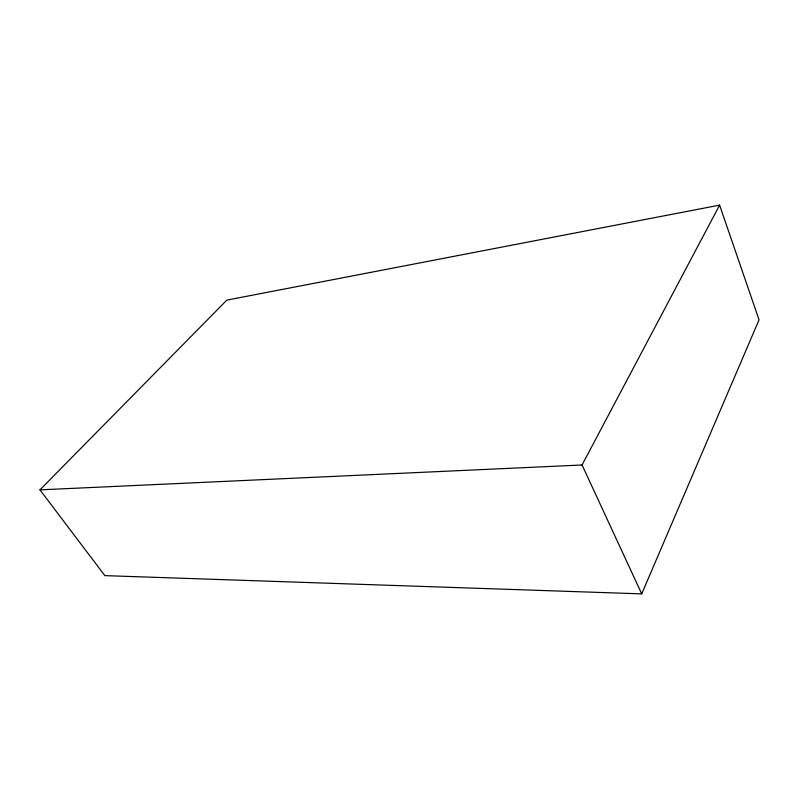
<?xml version="1.0" encoding="UTF-8"?>
<svg xmlns="http://www.w3.org/2000/svg" width="799" height="799" viewBox="0 0 799 799"><rect width="100%" height="100%" fill="white"/><g stroke="black" fill="none" stroke-linecap="round" stroke-linejoin="round"><path stroke-width="1.2" d="M641.717 593.877L759.05 319.83L719.599 205.123L226.836 300.114L39.95 489.857L104.849 575.63L641.717 593.877L582.062 464.988L719.599 205.123M39.95 489.857L582.062 464.988"/></g></svg>
